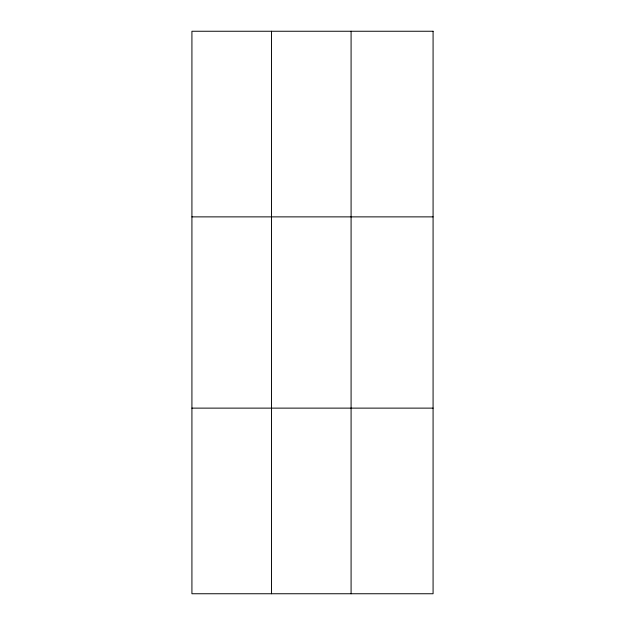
<?xml version="1.0" encoding="UTF-8"?>
<svg xmlns="http://www.w3.org/2000/svg" width="625" height="625" viewBox="0 0 625 625"><rect width="100%" height="100%" fill="white"/><g stroke="black" fill="none" stroke-linecap="round" stroke-linejoin="round"><path stroke-width="0.94" d="M271.5 593.75L271.5 31.25M351.086 593.75L351.086 31.25M191.922 216.875L433.078 216.875M191.922 408.125L433.078 408.125M433.078 31.25L433.078 593.75L191.922 593.75L191.922 31.25L433.078 31.25"/></g></svg>
